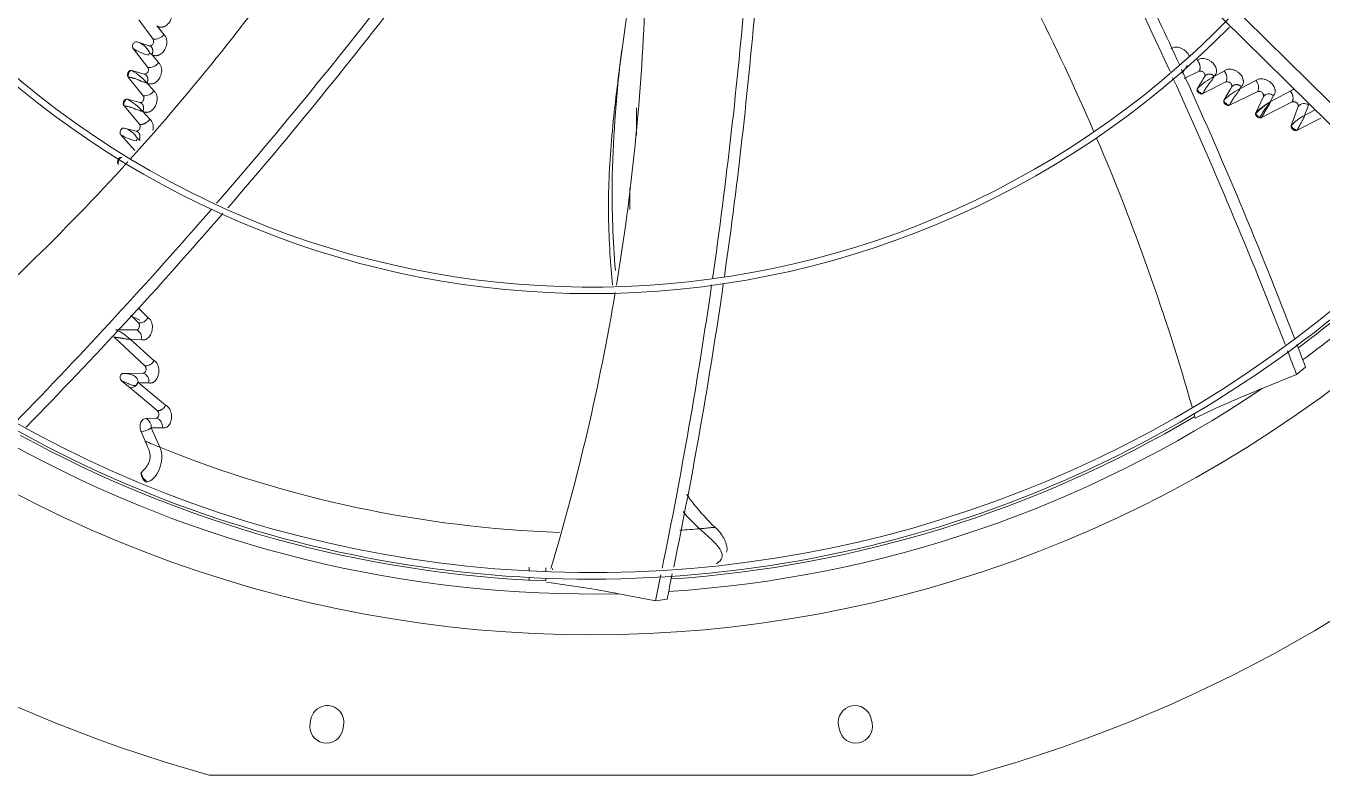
# Model space of a CAD drawing. Header units: millimetres. Extents: x 113490 to 142599, y -20467 to 115.
# Drawn here: x 133460.5 to 133959.9, y -10820.5 to -10531.8 of the extents above; entities that cross this region are included whole.
import ezdxf

# ---------------------------------------------------------------- set-up
doc = ezdxf.new("R2010")
doc.units = ezdxf.units.MM
doc.layers.add('DV3_0', color=7, linetype='Continuous')

msp = doc.modelspace()

# ---------------------------------------------------------------- linework, layer by layer
at = {"layer": 'DV3_0', "color": 7, "linetype": 'Continuous', "lineweight": 15}
for p, q in [((134005.33, -10603.11), (133696.04, -10298.11)), ((133692.48, -10303.03), (134001.15, -10607.41)), ((133509.43, -10537), (133503.95, -10529.5)), ((133513.61, -10535.15), (133511.03, -10531.92)), ((133503.27, -10537.99), (133507.98, -10539.5)), ((133507.43, -10547.86), (133501.79, -10540.5)), ((133507.8, -10542.89), (133507.7, -10543.06)), ((133507.95, -10542.63), (133507.8, -10542.89)), ((133507.89, -10541.83), (133508.12, -10542.27)), ((133508.12, -10542.27), (133507.95, -10542.63)), ((133508.12, -10542.27), (133508.93, -10542.82)), ((133511.56, -10545.97), (133508.93, -10542.82)), ((133508.93, -10542.82), (133508.98, -10542.84)), ((133505.68, -10558.78), (133499.9, -10551.54)), ((133501.31, -10549), (133506.04, -10550.4)), ((133509.75, -10556.86), (133507.06, -10553.76)), ((133507.06, -10553.76), (133507.11, -10553.77)), ((133912.55, -10549.32), (133906.83, -10552.06)), ((133922.89, -10553.44), (133914.03, -10557.89)), ((133922.19, -10549.23), (133918.24, -10551.34)), ((133918.24, -10551.34), (133918.37, -10551.14)), ((133934.44, -10552.91), (133928.21, -10556.07)), ((133935.11, -10557.16), (133924.3, -10562.34)), ((133928.21, -10556.07), (133928.76, -10555.19)), ((133947.68, -10556.95), (133939.94, -10561.12)), ((133939.94, -10561.12), (133941.2, -10558.68)), ((133504.19, -10569.75), (133498.25, -10562.62)), ((133499.61, -10560.05), (133504.35, -10561.34)), ((133934.4, -10565.28), (133937.33, -10559.01)), ((133948.4, -10561.14), (133936.61, -10567.17)), ((133948.07, -10570.22), (133950.69, -10562.86)), ((133953.14, -10566.31), (133954.73, -10562.35)), ((133508.18, -10567.82), (133505.4, -10564.71)), ((133505.4, -10564.71), (133505.48, -10564.74)), ((133959.42, -10567.34), (133950.33, -10571.99)), ((133957.23, -10564.11), (133953.14, -10566.31)), ((133498.37, -10571.2), (133502.9, -10572.34)), ((133502.46, -10579.78), (133497.07, -10573.81)), ((133502.74, -10574.22), (133503.43, -10575.26)), ((133503.19, -10575.7), (133502.92, -10576.11)), ((133503.43, -10575.26), (133503.19, -10575.7)), ((133503.43, -10575.26), (133504.13, -10575.67)), ((133503.8, -10646.25), (133500.94, -10643.35)), ((133507.52, -10644.25), (133503.65, -10640.49)), ((133506.3, -10662.81), (133494.31, -10651.68)), ((133495.15, -10648.92), (133502.98, -10648.99)), ((133500.66, -10652.51), (133504.91, -10652.7)), ((133509.8, -10660.77), (133500.67, -10652.51)), ((133950.12, -10666.2), (133953.53, -10663.26)), ((133500.6, -10671.25), (133497.29, -10668.54)), ((133497.92, -10665.7), (133505.66, -10665.62)), ((133936.78, -10671.58), (133950.12, -10666.2)), ((133511.08, -10680.06), (133500.6, -10671.25)), ((133503.73, -10669.27), (133503.69, -10669.05)), ((133514.27, -10677.98), (133503.73, -10669.27)), ((133506.63, -10683.06), (133510.69, -10682.96)), ((133506.43, -10691.82), (133504.82, -10688.14)), ((133512, -10694.15), (133508.77, -10686.71)), ((133504.74, -10704.19), (133504.75, -10704.17)), ((133654.43, -10741.87), (133654.43, -10740.36)), ((133654.43, -10745.37), (133654.43, -10744.37)), ((133688.89, -10750.62), (133703.03, -10753.31)), ((133703.03, -10753.31), (133707.49, -10752.68)), ((133570.29, -10798.88), (133569.96, -10800.55)), ((133582.51, -10803.04), (133582.84, -10801.38)), ((133773.63, -10801.38), (133773.96, -10803.04)), ((133786.52, -10800.55), (133786.19, -10798.88)), ((133825.41, -10820.49), (133531.06, -10820.49))]:
    msp.add_line(p, q, dxfattribs=at)
at = {"layer": 'DV3_0', "color": 7, "linetype": 'Continuous', "lineweight": 20}
for p, q in [((133695.74, -10573.97), (133695.74, -10563.44)), ((133693.12, -10602.61), (133693.12, -10594.2)), ((133660.74, -10742.15), (133660.74, -10740.7)), ((133663.36, -10741.36), (133663.36, -10740.84)), ((133660.74, -10745.66), (133660.74, -10744.65))]:
    msp.add_line(p, q, dxfattribs=at)
at = {"layer": 'DV3_0', "color": 7, "linetype": 'Continuous', "lineweight": 15}
for centre, radius, start, end in [((133678.24, -10288.99), 551.5, 195.4775, 254.5225), ((133678.24, -10288.99), 551.5, 285.4775, 344.5225), ((132153.86, -11348.24), 1921.39, 24.56568, 27.16861), ((133071.06, -10918.01), 872.25, 23.32871, 30.53654), ((132231.13, -11313.07), 1840.9, 24.60001, 26.89057), ((132853.84, -9998), 872.24, 317.86602, 325.02361), ((132081.45, -9342.41), 1921.39, 319.10975, 322.45989), ((132145.55, -9398.09), 1840.9, 319.15831, 322.66086), ((131823.17, -10355.96), 1921.39, 351.8208, 355.20802), ((131907.2, -10368.15), 1840.9, 351.86875, 355.41631), ((132827.37, -10489.89), 872.25, 350.63739, 357.81353), ((133678.24, -10288.99), 343.5, 225.9212, 315.6512), ((133513.38, -10529.14), 3.64, 227.7428, 229.7409), ((133678.24, -10288.99), 346, 270, 315.3179), ((133501.15, -10545.26), 7.57, 26.9834, 73.7291), ((133509.81, -10532.2), 4.81, 265.5115, 322.2315), ((133678.24, -10288.99), 346, 226.461, 270), ((133510.7, -10528.02), 15.34, 234.4922, 258.7126), ((133507.95, -10540.24), 0.866, 16.0058, 57.6668), ((134214.82, -10605.52), 528.72, 172.9859, 178.2608), ((133507.77, -10543.15), 4.73, 265.8403, 323.2857), ((132231.13, -11313.07), 1840.9, 21.02717, 24.54064), ((133488.37, -10570.51), 25.09, 41.8667, 58.9698), ((133505.96, -10551.18), 0.921, 18.0658, 57.5274), ((132153.86, -11348.24), 1921.39, 21.16348, 24.49317), ((131025.59, -8794.68), 3381.22, 328.6085, 328.70007), ((133934.48, -10580.66), 33.52, 118.9878, 132.3769), ((133931.56, -10555.55), 3.91, 335.5813, 42.3867), ((133506.02, -10554.21), 4.58, 265.7991, 324.5702), ((130512.29, -8563.07), 3951.76, 329.64096, 329.72446), ((133941.89, -10581.79), 29.13, 118.0017, 132.6106), ((133939.42, -10560.68), 2.68, 48.4997, 141.4403), ((133486.61, -10582.13), 25.63, 42.8328, 59.5066), ((133504.23, -10562.15), 0.965, 19.7105, 57.2219), ((133955.02, -10585.75), 28.87, 121.4706, 135.595), ((133951.89, -10582.83), 24.77, 118.8187, 134.9058), ((133952.98, -10564.69), 2.93, 53.1363, 141.3148), ((133961.93, -10582.96), 18.83, 117.8465, 137.415), ((133496.03, -10579.26), 8.39, 36.859, 73.8365), ((133505.64, -10560.64), 15.71, 236.9569, 260.0262), ((133507.74, -10570.98), 5.92, 232.3975, 237.1972), ((133071.06, -10918.01), 872.25, 15.92715, 23.15375), ((132853.84, -9998), 872.24, 310.5122, 317.77416), ((134077.21, -10593.96), 390.91, 179.6523, 184.707), ((132081.45, -9342.41), 1921.39, 315.69478, 319.02272), ((133678.24, -10288.99), 453.5, 225.9915, 315.56), ((132145.55, -9398.09), 1840.9, 315.58647, 319.0689), ((133678.24, -10288.99), 456, 270, 315.5611), ((133678.24, -10288.99), 457, 306.6, 315.4466), ((133678.24, -10288.99), 456, 226.2335, 270), ((131823.17, -10355.96), 1921.39, 348.44556, 351.75301), ((131907.2, -10368.15), 1840.9, 348.33271, 351.78205), ((133678.24, -10288.99), 477.5, 226.9802, 313.0198), ((132827.37, -10489.89), 872.25, 343.27776, 350.45664), ((133684.66, -10272.41), 414.13, 243.8682, 244.1867), ((133504.16, -10642.46), 3.81, 264.7001, 331.9048), ((133487.22, -10667.13), 19.86, 47.4041, 66.4859), ((133501.97, -10651.87), 3.05, 344.1564, 70.634), ((132153.86, -11348.24), 1921.39, 20.79191, 21.08376), ((132231.13, -11313.07), 1840.9, 20.67002, 20.95746), ((133506.59, -10659.27), 3.55, 265.4096, 335.1519), ((133504.62, -10668.65), 3.21, 347.6517, 71.1439), ((133500.77, -10668.05), 3.2, 266.8406, 337.4758), ((133502.28, -10668.51), 1.92, 273.3073, 284.0677), ((133500.31, -10667.63), 3.66, 311.5503, 337.1639), ((133500.83, -10669.23), 2.86, 3.4886, 9.9712), ((133508.17, -10509.93), 159.41, 268.4037, 269.8503), ((134087.95, -11049.93), 407.44, 111.7801, 115.7369), ((133504.91, -10686.52), 3.86, 357.1818, 63.5888), ((133509.62, -10686.21), 3.43, 352.2982, 71.7881), ((133678.24, -10288.99), 457, 273.8842, 300.6079), ((133071.06, -10918.01), 872.25, 15.63642, 15.76533), ((133504.56, -10681.25), 6.9, 272.155, 307.597), ((133504.48, -10681.02), 7.13, 272.7525, 306.9995), ((133509.04, -10514.05), 172.67, 269.9107, 271.3205), ((133678.24, -10288.99), 457, 241.2404, 267.8054), ((133652.86, -10349.07), 372.72, 246.8673, 247.7953), ((133785.99, -10662.14), 86.91, 215.3254, 227.5701), ((133766.72, -10675.22), 68.66, 227.1697, 227.3633), ((133725.19, -10735.54), 3.66, 293.0102, 343.8905), ((133726.57, -10737.9), 1.01, 272.8523, 351.7231), ((131823.17, -10355.96), 1921.39, 348.06491, 348.36936), ((131907.2, -10368.15), 1840.9, 347.94302, 348.25074), ((133726.71, -10739.12), 0.228, 113.42, 121.4287), ((133611.52, -11150.64), 407.44, 79.0531, 83.0099), ((133576.57, -10800.13), 6.4, 348.75, 168.75), ((133779.91, -10800.13), 6.4, 11.25, 191.25), ((133576.24, -10801.79), 6.4, 168.75, 348.75), ((133780.24, -10801.79), 6.4, 191.25, 11.25)]:
    msp.add_arc(centre, radius, start, end, dxfattribs=at)
at = {"layer": 'DV3_0', "color": 7, "linetype": 'Continuous', "lineweight": 20}
for centre, radius, start, end in [((133934.86, -10565.43), 0.488, 162.8059, 194.1766), ((133936.81, -10564.59), 2.6, 201.5728, 250.1568), ((133936.51, -10565.83), 1.34, 244.2828, 274.1581), ((134006.44, -10596.05), 320.16, 178.8238, 179.2018), ((133678.24, -10288.99), 461.75, 306.4295, 315.4011), ((133678.24, -10288.99), 461.75, 273.7025, 304.0494), ((133678.24, -10288.99), 461.75, 240.9755, 271.3224), ((133681.53, -10276.24), 450.99, 247.92, 268.0313), ((133681.53, -10276.24), 450.99, 273.9356, 274.8998)]:
    msp.add_arc(centre, radius, start, end, dxfattribs=at)
at = {"layer": 'DV3_0', "color": 7, "linetype": 'Continuous', "lineweight": 15}
for points, knots in [([(133692.49, -10523.71), (133692.15, -10526.27), (133691.81, -10528.81), (133690.12, -10541.36), (133688.74, -10551.3), (133686.46, -10571.05), (133685.54, -10580.86), (133684.77, -10600.33), (133684.94, -10609.98), (133685.77, -10623.63), (133686.08, -10627.66), (133686.46, -10631.69)], [0.0934532, 0.0934532, 0.0934532, 0.0934532, 0.125, 0.125, 0.25, 0.25, 0.375, 0.375, 0.5, 0.5, 0.5526716, 0.5526716, 0.5526716, 0.5526716]), ([(133511.03, -10531.92), (133511.18, -10532.01), (133511.48, -10532.18), (133511.96, -10532.31), (133512.4, -10532.36), (133512.8, -10532.34), (133513.16, -10532.28), (133513.47, -10532.19), (133514.19, -10531.92), (133515.24, -10531.17), (133516.16, -10529.8), (133516.65, -10528.47), (133516.82, -10527.26), (133516.72, -10526.09), (133516.35, -10525.03), (133515.9, -10524.53), (133515.67, -10524.27)], [0, 0, 0, 0, 0.048712, 0.093297, 0.133867, 0.170457, 0.203036, 0.231538, 0.255882, 0.403164, 0.540731, 0.633138, 0.726086, 0.818306, 0.909472, 1, 1, 1, 1]), ([(133501.79, -10540.5), (133501.73, -10540.4), (133501.6, -10540.2), (133501.52, -10539.81), (133501.53, -10539.36), (133501.68, -10538.86), (133501.99, -10538.4), (133502.4, -10538.07), (133502.78, -10537.95), (133503.07, -10537.94), (133503.2, -10537.98), (133503.27, -10537.99)], [0, 0, 0, 0, 0.103624, 0.201896, 0.31398, 0.451787, 0.59527, 0.73673, 0.874824, 0.938298, 1, 1, 1, 1]), ([(133507.98, -10539.5), (133508.04, -10539.52), (133508.17, -10539.55), (133508.44, -10539.54), (133508.8, -10539.41), (133509.19, -10539.09), (133509.49, -10538.63), (133509.65, -10538.12), (133509.67, -10537.66), (133509.61, -10537.34), (133509.52, -10537.13), (133509.46, -10537.04), (133509.43, -10537)], [0, 0, 0, 0, 0.062127, 0.125087, 0.257837, 0.399205, 0.545067, 0.685923, 0.803386, 0.90406, 0.952122, 1, 1, 1, 1]), ([(133508.98, -10542.84), (133509.14, -10542.93), (133509.45, -10543.11), (133509.93, -10543.26), (133510.37, -10543.31), (133510.77, -10543.3), (133511.13, -10543.24), (133511.43, -10543.16), (133512.14, -10542.9), (133513.19, -10542.16), (133514.12, -10540.77), (133514.61, -10539.43), (133514.79, -10538.2), (133514.69, -10537.01), (133514.32, -10535.92), (133513.85, -10535.4), (133513.61, -10535.15)], [0, 0, 0, 0, 0.049725, 0.09487, 0.135552, 0.171819, 0.203628, 0.230893, 0.253518, 0.400765, 0.538713, 0.630437, 0.723371, 0.816167, 0.908233, 1, 1, 1, 1]), ([(133508.98, -10542.84), (133509, -10542.79), (133509.05, -10542.71), (133509.11, -10542.57), (133509.16, -10542.44), (133509.21, -10542.3), (133509.25, -10542.17), (133509.28, -10542.03), (133509.31, -10541.89), (133509.33, -10541.76), (133509.34, -10541.62), (133509.34, -10541.48), (133509.34, -10541.35), (133509.33, -10541.22), (133509.31, -10541.09), (133509.29, -10540.96), (133509.26, -10540.84), (133509.23, -10540.72), (133509.18, -10540.6), (133509.13, -10540.49), (133509.08, -10540.38), (133509.01, -10540.28), (133508.95, -10540.18), (133508.87, -10540.08), (133508.79, -10539.99), (133508.71, -10539.91), (133508.62, -10539.83), (133508.52, -10539.76), (133508.42, -10539.7), (133508.32, -10539.64), (133508.21, -10539.58), (133508.1, -10539.54), (133508.02, -10539.51), (133507.98, -10539.5)], [0, 0, 0, 0, 0.030662, 0.061288, 0.091921, 0.122598, 0.15335, 0.184199, 0.215166, 0.246262, 0.2775, 0.308884, 0.340421, 0.372114, 0.403966, 0.435979, 0.468156, 0.500504, 0.533023, 0.565711, 0.598557, 0.631551, 0.664678, 0.697923, 0.73127, 0.764701, 0.7982, 0.831754, 0.865349, 0.898975, 0.932627, 0.966301, 1, 1, 1, 1]), ([(133908.77, -10543.55), (133908.65, -10543.24), (133908.22, -10542.4), (133907.27, -10541.39), (133906.07, -10540.6), (133904.95, -10540.15), (133903.76, -10539.97), (133902.6, -10540.09), (133901.99, -10540.47), (133901.68, -10540.66)], [0.3184367, 0.3184367, 0.3184367, 0.3184367, 0.3985096, 0.5413232, 0.628849, 0.7196251, 0.8121213, 0.9052908, 1, 1, 1, 1]), ([(133506.04, -10550.4), (133506.1, -10550.41), (133506.23, -10550.44), (133506.5, -10550.42), (133506.85, -10550.29), (133507.23, -10549.96), (133507.52, -10549.49), (133507.67, -10548.98), (133507.68, -10548.52), (133507.61, -10548.21), (133507.52, -10548), (133507.46, -10547.91), (133507.43, -10547.86)], [0, 0, 0, 0, 0.061858, 0.124527, 0.256747, 0.397935, 0.544068, 0.685407, 0.802956, 0.903358, 0.951888, 1, 1, 1, 1]), ([(133507.11, -10553.77), (133507.26, -10553.86), (133507.56, -10554.03), (133508.03, -10554.17), (133508.47, -10554.22), (133508.87, -10554.21), (133509.23, -10554.14), (133509.54, -10554.05), (133510.26, -10553.77), (133511.3, -10553), (133512.2, -10551.59), (133512.66, -10550.23), (133512.82, -10549.01), (133512.7, -10547.82), (133512.29, -10546.73), (133511.81, -10546.23), (133511.56, -10545.97)], [0, 0, 0, 0, 0.047949, 0.091845, 0.131809, 0.167905, 0.2001, 0.228322, 0.252481, 0.399943, 0.539027, 0.629782, 0.722249, 0.81505, 0.907464, 1, 1, 1, 1]), ([(133907.99, -10547.04), (133907.97, -10547.09), (133907.93, -10547.19), (133907.86, -10547.35), (133907.78, -10547.5), (133907.69, -10547.66), (133907.53, -10547.92), (133907.25, -10548.31), (133906.84, -10548.83), (133906.43, -10549.33), (133906.1, -10549.72), (133905.93, -10549.93), (133905.88, -10550)], [0.0000242, 0.0000242, 0.0000242, 0.0000242, 0.0223392, 0.0454389, 0.0693317, 0.0940459, 0.1196058, 0.1909934, 0.2852171, 0.3759865, 0.4428982, 0.4761984, 0.4761984, 0.4761984, 0.4761984]), ([(133918.37, -10551.14), (133918.49, -10551.02), (133918.72, -10550.8), (133918.97, -10550.4), (133919.13, -10550), (133919.22, -10549.62), (133919.25, -10549.25), (133919.24, -10548.92), (133919.14, -10548.14), (133918.62, -10546.9), (133917.44, -10545.68), (133916.23, -10544.92), (133915.11, -10544.49), (133913.93, -10544.33), (133912.77, -10544.47), (133912.17, -10544.86), (133911.87, -10545.06)], [0, 0, 0, 0, 0.045484, 0.087511, 0.126239, 0.161752, 0.193995, 0.22288, 0.248302, 0.398303, 0.542361, 0.628866, 0.719082, 0.81149, 0.90479, 1, 1, 1, 1]), ([(133911.87, -10545.06), (133911.91, -10545.11), (133911.98, -10545.19), (133912.08, -10545.33), (133912.16, -10545.46), (133912.25, -10545.59), (133912.32, -10545.71), (133912.38, -10545.83), (133912.44, -10545.95), (133912.5, -10546.06), (133912.55, -10546.17), (133912.59, -10546.27), (133912.62, -10546.36), (133912.66, -10546.45), (133912.69, -10546.54), (133912.71, -10546.61), (133912.73, -10546.68), (133912.75, -10546.75), (133912.76, -10546.81), (133912.78, -10546.86), (133912.79, -10546.9), (133912.8, -10546.94), (133912.8, -10546.97), (133912.81, -10546.99), (133912.84, -10547.15), (133912.89, -10547.44), (133912.92, -10547.84), (133912.9, -10548.2), (133912.85, -10548.53), (133912.77, -10548.83), (133912.67, -10549.09), (133912.59, -10549.24), (133912.55, -10549.32)], [0, 0, 0, 0, 0.034344, 0.067168, 0.098516, 0.128424, 0.156915, 0.184012, 0.209726, 0.234069, 0.257047, 0.278666, 0.298927, 0.317831, 0.335378, 0.351567, 0.366395, 0.37986, 0.391959, 0.402687, 0.412043, 0.420021, 0.42662, 0.431837, 0.435668, 0.528079, 0.616208, 0.700323, 0.780585, 0.857152, 0.930213, 1, 1, 1, 1]), ([(133928.76, -10555.19), (133928.88, -10555.07), (133929.11, -10554.84), (133929.36, -10554.44), (133929.51, -10554.04), (133929.59, -10553.66), (133929.62, -10553.3), (133929.6, -10552.97), (133929.49, -10552.19), (133928.94, -10550.95), (133927.73, -10549.76), (133926.52, -10549.02), (133925.41, -10548.61), (133924.23, -10548.46), (133923.07, -10548.62), (133922.49, -10549.03), (133922.19, -10549.23)], [0, 0, 0, 0, 0.045632, 0.087718, 0.126426, 0.161832, 0.193872, 0.222444, 0.247427, 0.398097, 0.543438, 0.628642, 0.718208, 0.8105, 0.904084, 1, 1, 1, 1]), ([(133499.9, -10551.54), (133499.88, -10551.52), (133499.84, -10551.48), (133499.8, -10551.4), (133499.76, -10551.33), (133499.71, -10551.22), (133499.66, -10551.08), (133499.62, -10550.89), (133499.6, -10550.68), (133499.62, -10550.35), (133499.72, -10550.01), (133499.89, -10549.69), (133500.05, -10549.46), (133500.24, -10549.27), (133500.45, -10549.12), (133500.67, -10549.02), (133500.87, -10548.97), (133501.04, -10548.96), (133501.18, -10548.97), (133501.27, -10548.99), (133501.31, -10549)], [0, 0, 0, 0, 0.023997, 0.048085, 0.072391, 0.09704, 0.146565, 0.196478, 0.252296, 0.308899, 0.447394, 0.518709, 0.590696, 0.663416, 0.735191, 0.803703, 0.87187, 0.915381, 0.957876, 1, 1, 1, 1]), ([(133499.9, -10551.54), (133499.82, -10551.36), (133499.8, -10551.08), (133499.88, -10550.48), (133499.99, -10550.14), (133500.29, -10549.56), (133500.49, -10549.31), (133500.91, -10549), (133501.13, -10548.95), (133501.31, -10549)], [0, 0, 0, 0, 0.25, 0.25, 0.5, 0.5, 0.75, 0.75, 1, 1, 1, 1]), ([(133507.06, -10553.76), (133507.01, -10553.75), (133506.91, -10553.74), (133506.75, -10553.72), (133506.58, -10553.69), (133506.41, -10553.65), (133506.13, -10553.58), (133505.7, -10553.43), (133505.11, -10553.2), (133504.53, -10552.95), (133504.06, -10552.75), (133503.61, -10552.56), (133503.12, -10552.37), (133502.62, -10552.18), (133502.21, -10552.05), (133501.87, -10551.95), (133501.55, -10551.87), (133501.23, -10551.8), (133500.93, -10551.74), (133500.65, -10551.68), (133500.38, -10551.63), (133500.12, -10551.59), (133499.97, -10551.56), (133499.9, -10551.54)], [0, 0, 0, 0, 0.022349, 0.045451, 0.069335, 0.09403, 0.119558, 0.190912, 0.284349, 0.376471, 0.44345, 0.485057, 0.569523, 0.642907, 0.687857, 0.73071, 0.77175, 0.811297, 0.849706, 0.887364, 0.924682, 0.962083, 1, 1, 1, 1]), ([(133507.11, -10553.77), (133507.13, -10553.73), (133507.17, -10553.64), (133507.23, -10553.51), (133507.28, -10553.37), (133507.33, -10553.23), (133507.36, -10553.09), (133507.39, -10552.95), (133507.42, -10552.82), (133507.43, -10552.68), (133507.44, -10552.54), (133507.45, -10552.4), (133507.44, -10552.27), (133507.43, -10552.14), (133507.41, -10552.01), (133507.39, -10551.88), (133507.35, -10551.75), (133507.31, -10551.63), (133507.27, -10551.51), (133507.22, -10551.4), (133507.16, -10551.29), (133507.09, -10551.19), (133507.02, -10551.08), (133506.95, -10550.99), (133506.87, -10550.9), (133506.78, -10550.81), (133506.69, -10550.74), (133506.59, -10550.66), (133506.49, -10550.6), (133506.38, -10550.54), (133506.27, -10550.48), (133506.16, -10550.44), (133506.08, -10550.41), (133506.04, -10550.4)], [0, 0, 0, 0, 0.030541, 0.061049, 0.09157, 0.12214, 0.152791, 0.183548, 0.214428, 0.245447, 0.276615, 0.307941, 0.339429, 0.371083, 0.402906, 0.434903, 0.467075, 0.499427, 0.531962, 0.564675, 0.597556, 0.630594, 0.663775, 0.697081, 0.730497, 0.764005, 0.797589, 0.831233, 0.864925, 0.898652, 0.932409, 0.966192, 1, 1, 1, 1]), ([(133914.7, -10551.28), (133914.73, -10551.22), (133914.79, -10551.11), (133914.84, -10550.84), (133914.8, -10550.46), (133914.56, -10550), (133914.17, -10549.6), (133913.7, -10549.33), (133913.25, -10549.21), (133912.92, -10549.21), (133912.7, -10549.26), (133912.6, -10549.3), (133912.55, -10549.32)], [0, 0, 0, 0, 0.060979, 0.122856, 0.254546, 0.396945, 0.545585, 0.68882, 0.805931, 0.904784, 0.952657, 1, 1, 1, 1]), ([(133918.24, -10551.34), (133918.22, -10551.39), (133918.18, -10551.49), (133918.12, -10551.64), (133918.04, -10551.79), (133917.96, -10551.95), (133917.8, -10552.21), (133917.54, -10552.6), (133917.15, -10553.12), (133916.74, -10553.62), (133916.42, -10554.03), (133916.1, -10554.43), (133915.78, -10554.86), (133915.47, -10555.31), (133915.23, -10555.69), (133915.04, -10556), (133914.87, -10556.3), (133914.71, -10556.6), (133914.56, -10556.89), (133914.42, -10557.17), (133914.29, -10557.43), (133914.16, -10557.68), (133914.07, -10557.82), (133914.03, -10557.89)], [0, 0, 0, 0, 0.022116, 0.044979, 0.068622, 0.093072, 0.118353, 0.189051, 0.281999, 0.373022, 0.439614, 0.481491, 0.564848, 0.63761, 0.682237, 0.724973, 0.76612, 0.806014, 0.845018, 0.883516, 0.921909, 0.9606, 1, 1, 1, 1]), ([(133918.37, -10551.14), (133918.33, -10551.11), (133918.26, -10551.04), (133918.14, -10550.95), (133918.02, -10550.87), (133917.9, -10550.79), (133917.78, -10550.71), (133917.65, -10550.65), (133917.52, -10550.59), (133917.39, -10550.54), (133917.26, -10550.49), (133917.12, -10550.46), (133916.99, -10550.43), (133916.85, -10550.4), (133916.72, -10550.39), (133916.59, -10550.38), (133916.45, -10550.38), (133916.32, -10550.38), (133916.19, -10550.4), (133916.07, -10550.42), (133915.94, -10550.44), (133915.82, -10550.48), (133915.7, -10550.52), (133915.58, -10550.57), (133915.46, -10550.62), (133915.35, -10550.68), (133915.25, -10550.75), (133915.14, -10550.82), (133915.05, -10550.9), (133914.95, -10550.99), (133914.86, -10551.08), (133914.78, -10551.18), (133914.73, -10551.25), (133914.7, -10551.28)], [0, 0, 0, 0, 0.030291, 0.06056, 0.090853, 0.121211, 0.151668, 0.182249, 0.212976, 0.243865, 0.274927, 0.306171, 0.337603, 0.369226, 0.401044, 0.43306, 0.465274, 0.49769, 0.530307, 0.563117, 0.596108, 0.629266, 0.662573, 0.696012, 0.729564, 0.76321, 0.796931, 0.830709, 0.864529, 0.898377, 0.932243, 0.966118, 1, 1, 1, 1]), ([(133922.19, -10549.23), (133922.23, -10549.28), (133922.3, -10549.36), (133922.4, -10549.5), (133922.49, -10549.63), (133922.57, -10549.76), (133922.65, -10549.88), (133922.72, -10550), (133922.78, -10550.12), (133922.83, -10550.23), (133922.88, -10550.34), (133922.92, -10550.44), (133922.96, -10550.53), (133922.99, -10550.62), (133923.02, -10550.7), (133923.04, -10550.77), (133923.06, -10550.84), (133923.08, -10550.9), (133923.1, -10550.95), (133923.11, -10551), (133923.12, -10551.04), (133923.13, -10551.08), (133923.13, -10551.1), (133923.17, -10551.27), (133923.22, -10551.56), (133923.25, -10551.96), (133923.24, -10552.32), (133923.19, -10552.66), (133923.11, -10552.95), (133923.01, -10553.21), (133922.93, -10553.37), (133922.89, -10553.44)], [0, 0, 0, 0, 0.034913, 0.068221, 0.099975, 0.130214, 0.158967, 0.186255, 0.212093, 0.236491, 0.259457, 0.280995, 0.301106, 0.31979, 0.337046, 0.352872, 0.367264, 0.38022, 0.391735, 0.401805, 0.410427, 0.417596, 0.42331, 0.427565, 0.521414, 0.610902, 0.696294, 0.777739, 0.855376, 0.929387, 1, 1, 1, 1]), ([(133925.07, -10555.38), (133925.1, -10555.32), (133925.16, -10555.21), (133925.2, -10554.93), (133925.15, -10554.55), (133924.91, -10554.09), (133924.5, -10553.7), (133924.03, -10553.44), (133923.58, -10553.33), (133923.26, -10553.33), (133923.04, -10553.38), (133922.94, -10553.42), (133922.89, -10553.44)], [0, 0, 0, 0, 0.060903, 0.122655, 0.25432, 0.397066, 0.546321, 0.689979, 0.806929, 0.905328, 0.952911, 1, 1, 1, 1]), ([(133941.2, -10558.68), (133941.3, -10558.56), (133941.49, -10558.33), (133941.69, -10557.94), (133941.81, -10557.56), (133941.87, -10557.18), (133941.88, -10556.82), (133941.84, -10556.48), (133941.69, -10555.71), (133941.08, -10554.51), (133939.86, -10553.38), (133938.66, -10552.69), (133937.57, -10552.31), (133936.43, -10552.18), (133935.31, -10552.34), (133934.73, -10552.72), (133934.44, -10552.91)], [0, 0, 0, 0, 0.042988, 0.083321, 0.121126, 0.156486, 0.189349, 0.219635, 0.247246, 0.398049, 0.54578, 0.630422, 0.719507, 0.811377, 0.904576, 1, 1, 1, 1]), ([(133504.35, -10561.34), (133504.41, -10561.35), (133504.54, -10561.38), (133504.81, -10561.36), (133505.15, -10561.22), (133505.53, -10560.87), (133505.81, -10560.4), (133505.95, -10559.89), (133505.95, -10559.43), (133505.87, -10559.12), (133505.77, -10558.91), (133505.71, -10558.82), (133505.68, -10558.78)], [0, 0, 0, 0, 0.061627, 0.124066, 0.255996, 0.397291, 0.543969, 0.685918, 0.803556, 0.903737, 0.952044, 1, 1, 1, 1]), ([(133505.48, -10564.74), (133505.63, -10564.82), (133505.92, -10564.98), (133506.38, -10565.11), (133506.81, -10565.16), (133507.21, -10565.14), (133507.57, -10565.07), (133507.89, -10564.98), (133508.61, -10564.68), (133509.64, -10563.88), (133510.51, -10562.45), (133510.94, -10561.09), (133511.07, -10559.87), (133510.93, -10558.69), (133510.51, -10557.61), (133510, -10557.11), (133509.75, -10556.86)], [0, 0, 0, 0, 0.046642, 0.089607, 0.12902, 0.164956, 0.19739, 0.226259, 0.251477, 0.399281, 0.53953, 0.629234, 0.721185, 0.813961, 0.906708, 1, 1, 1, 1]), ([(133914.03, -10557.89), (133914, -10557.91), (133913.96, -10557.93), (133913.88, -10557.96), (133913.79, -10557.98), (133913.68, -10558.01), (133913.53, -10558.03), (133913.34, -10558.02), (133913.14, -10557.99), (133912.82, -10557.9), (133912.5, -10557.72), (133912.22, -10557.47), (133912.04, -10557.25), (133911.89, -10557.02), (133911.8, -10556.77), (133911.75, -10556.53), (133911.75, -10556.32), (133911.78, -10556.15), (133911.82, -10556.02), (133911.87, -10555.94), (133911.89, -10555.9)], [0, 0, 0, 0, 0.023685, 0.047466, 0.071475, 0.09584, 0.144223, 0.193094, 0.248324, 0.304393, 0.444759, 0.517414, 0.59071, 0.664382, 0.736891, 0.805398, 0.873372, 0.916416, 0.958401, 1, 1, 1, 1]), ([(133914.03, -10557.89), (133913.85, -10557.93), (133913.6, -10557.88), (133913.04, -10557.64), (133912.74, -10557.45), (133912.24, -10557), (133912.04, -10556.74), (133911.82, -10556.26), (133911.8, -10556.05), (133911.89, -10555.9)], [0, 0, 0, 0, 0.25, 0.25, 0.5, 0.5, 0.75, 0.75, 1, 1, 1, 1]), ([(133928.21, -10556.07), (133928.19, -10556.11), (133928.16, -10556.21), (133928.1, -10556.35), (133928.04, -10556.5), (133927.96, -10556.65), (133927.83, -10556.9), (133927.59, -10557.27), (133927.24, -10557.76), (133926.87, -10558.25), (133926.57, -10558.63), (133926.29, -10559.01), (133925.99, -10559.42), (133925.69, -10559.85), (133925.46, -10560.22), (133925.28, -10560.52), (133925.12, -10560.81), (133924.96, -10561.1), (133924.82, -10561.37), (133924.68, -10561.64), (133924.55, -10561.89), (133924.42, -10562.13), (133924.34, -10562.27), (133924.3, -10562.34)], [0, 0, 0, 0, 0.021768, 0.044278, 0.067562, 0.091644, 0.116549, 0.185919, 0.276389, 0.3673, 0.432608, 0.471944, 0.555436, 0.628427, 0.674056, 0.717868, 0.760141, 0.801183, 0.841323, 0.88091, 0.920305, 0.959878, 1, 1, 1, 1]), ([(133928.76, -10555.19), (133928.73, -10555.16), (133928.65, -10555.1), (133928.54, -10555.01), (133928.42, -10554.92), (133928.29, -10554.84), (133928.17, -10554.77), (133928.04, -10554.71), (133927.91, -10554.65), (133927.78, -10554.6), (133927.64, -10554.56), (133927.51, -10554.52), (133927.38, -10554.5), (133927.24, -10554.47), (133927.11, -10554.46), (133926.97, -10554.45), (133926.84, -10554.45), (133926.71, -10554.46), (133926.58, -10554.47), (133926.45, -10554.5), (133926.32, -10554.53), (133926.2, -10554.56), (133926.08, -10554.6), (133925.96, -10554.65), (133925.84, -10554.71), (133925.73, -10554.77), (133925.62, -10554.84), (133925.52, -10554.92), (133925.42, -10555), (133925.32, -10555.08), (133925.23, -10555.18), (133925.15, -10555.27), (133925.1, -10555.34), (133925.07, -10555.38)], [0, 0, 0, 0, 0.030121, 0.060224, 0.090357, 0.120564, 0.150876, 0.181322, 0.211924, 0.242699, 0.273659, 0.304813, 0.336169, 0.367731, 0.399502, 0.431485, 0.463683, 0.496098, 0.528729, 0.561568, 0.594602, 0.627818, 0.661197, 0.694722, 0.728373, 0.76213, 0.795975, 0.829888, 0.863855, 0.897859, 0.93189, 0.965938, 1, 1, 1, 1]), ([(133937.33, -10559.01), (133937.34, -10558.98), (133937.36, -10558.93), (133937.39, -10558.84), (133937.4, -10558.74), (133937.41, -10558.61), (133937.39, -10558.43), (133937.33, -10558.21), (133937.22, -10557.99), (133937.02, -10557.7), (133936.68, -10557.39), (133936.22, -10557.15), (133935.84, -10557.06), (133935.58, -10557.05), (133935.41, -10557.07), (133935.25, -10557.1), (133935.16, -10557.14), (133935.11, -10557.16)], [0, 0, 0, 0, 0.030358, 0.060715, 0.091326, 0.122441, 0.187897, 0.254659, 0.325793, 0.39806, 0.547495, 0.691544, 0.808778, 0.858283, 0.907076, 0.953825, 1, 1, 1, 1]), ([(133949.29, -10556.24), (133949.03, -10556.27), (133948.43, -10556.41), (133947.96, -10556.75), (133947.68, -10556.95)], [0.8396517, 0.8396517, 0.8396517, 0.8396517, 0.9042984, 1, 1, 1, 1]), ([(133947.68, -10556.95), (133947.71, -10556.99), (133947.78, -10557.06), (133947.88, -10557.19), (133947.97, -10557.31), (133948.05, -10557.42), (133948.12, -10557.54), (133948.19, -10557.66), (133948.25, -10557.77), (133948.31, -10557.87), (133948.36, -10557.98), (133948.4, -10558.08), (133948.44, -10558.17), (133948.48, -10558.26), (133948.51, -10558.35), (133948.54, -10558.43), (133948.56, -10558.5), (133948.58, -10558.57), (133948.6, -10558.64), (133948.62, -10558.69), (133948.63, -10558.75), (133948.64, -10558.8), (133948.65, -10558.84), (133948.7, -10559.03), (133948.75, -10559.36), (133948.76, -10559.8), (133948.72, -10560.2), (133948.64, -10560.55), (133948.54, -10560.87), (133948.44, -10561.05), (133948.4, -10561.14)], [0, 0, 0, 0, 0.032368, 0.063415, 0.093194, 0.121749, 0.149112, 0.175307, 0.20035, 0.224254, 0.247026, 0.268671, 0.289192, 0.308588, 0.326858, 0.344, 0.360011, 0.374887, 0.388623, 0.401214, 0.412658, 0.422947, 0.43208, 0.44005, 0.545293, 0.645478, 0.740868, 0.831603, 0.917878, 1, 1, 1, 1]), ([(133498.25, -10562.62), (133498.23, -10562.6), (133498.2, -10562.55), (133498.15, -10562.48), (133498.11, -10562.41), (133498.06, -10562.3), (133498, -10562.16), (133497.96, -10561.97), (133497.94, -10561.77), (133497.95, -10561.44), (133498.04, -10561.1), (133498.2, -10560.77), (133498.36, -10560.54), (133498.55, -10560.35), (133498.76, -10560.19), (133498.97, -10560.08), (133499.17, -10560.03), (133499.34, -10560.01), (133499.48, -10560.02), (133499.57, -10560.04), (133499.61, -10560.05)], [0, 0, 0, 0, 0.023889, 0.047877, 0.07209, 0.09665, 0.14604, 0.195842, 0.251676, 0.3083, 0.447362, 0.518962, 0.591199, 0.664024, 0.735849, 0.804261, 0.872291, 0.915659, 0.958013, 1, 1, 1, 1]), ([(133498.25, -10562.62), (133498.17, -10562.44), (133498.15, -10562.17), (133498.22, -10561.56), (133498.32, -10561.23), (133498.62, -10560.64), (133498.81, -10560.38), (133499.22, -10560.07), (133499.43, -10560), (133499.61, -10560.05)], [0, 0, 0, 0, 0.25, 0.25, 0.5, 0.5, 0.75, 0.75, 1, 1, 1, 1]), ([(133505.4, -10564.71), (133505.35, -10564.71), (133505.25, -10564.7), (133505.09, -10564.68), (133504.93, -10564.65), (133504.76, -10564.62), (133504.48, -10564.55), (133504.05, -10564.42), (133503.47, -10564.2), (133502.89, -10563.97), (133502.42, -10563.78), (133501.97, -10563.59), (133501.49, -10563.41), (133500.99, -10563.24), (133500.57, -10563.11), (133500.24, -10563.02), (133499.91, -10562.94), (133499.59, -10562.87), (133499.29, -10562.81), (133499.01, -10562.76), (133498.73, -10562.71), (133498.48, -10562.66), (133498.33, -10562.63), (133498.25, -10562.62)], [0, 0, 0, 0, 0.022138, 0.045009, 0.068643, 0.093067, 0.118304, 0.188943, 0.281085, 0.373632, 0.440308, 0.480842, 0.565479, 0.639048, 0.684263, 0.727434, 0.768841, 0.808803, 0.847669, 0.885817, 0.923645, 0.961567, 1, 1, 1, 1]), ([(133505.48, -10564.74), (133505.5, -10564.69), (133505.54, -10564.6), (133505.6, -10564.47), (133505.65, -10564.33), (133505.69, -10564.19), (133505.72, -10564.05), (133505.75, -10563.91), (133505.77, -10563.77), (133505.79, -10563.63), (133505.79, -10563.5), (133505.79, -10563.36), (133505.79, -10563.22), (133505.77, -10563.09), (133505.75, -10562.96), (133505.72, -10562.83), (133505.69, -10562.71), (133505.65, -10562.58), (133505.6, -10562.47), (133505.55, -10562.35), (133505.49, -10562.24), (133505.42, -10562.14), (133505.35, -10562.04), (133505.27, -10561.94), (133505.19, -10561.85), (133505.1, -10561.76), (133505, -10561.68), (133504.91, -10561.61), (133504.8, -10561.54), (133504.7, -10561.48), (133504.58, -10561.43), (133504.47, -10561.38), (133504.39, -10561.35), (133504.35, -10561.34)], [0, 0, 0, 0, 0.030435, 0.060841, 0.091264, 0.121741, 0.152303, 0.182977, 0.213782, 0.244732, 0.27584, 0.307114, 0.338559, 0.37018, 0.40198, 0.433962, 0.466131, 0.498489, 0.53104, 0.563776, 0.59669, 0.629768, 0.662996, 0.696357, 0.729835, 0.763411, 0.797068, 0.830791, 0.864566, 0.898381, 0.932227, 0.9661, 1, 1, 1, 1]), ([(133924.3, -10562.34), (133924.27, -10562.35), (133924.22, -10562.37), (133924.15, -10562.4), (133924.07, -10562.42), (133923.96, -10562.45), (133923.81, -10562.46), (133923.62, -10562.46), (133923.42, -10562.43), (133923.1, -10562.33), (133922.78, -10562.16), (133922.5, -10561.91), (133922.32, -10561.7), (133922.18, -10561.46), (133922.08, -10561.22), (133922.03, -10560.98), (133922.03, -10560.77), (133922.06, -10560.6), (133922.1, -10560.47), (133922.14, -10560.39), (133922.16, -10560.35)], [0, 0, 0, 0, 0.023103, 0.046302, 0.069715, 0.09346, 0.141592, 0.19023, 0.245942, 0.302454, 0.444237, 0.517183, 0.590708, 0.664499, 0.737116, 0.805641, 0.873604, 0.916607, 0.95852, 1, 1, 1, 1]), ([(133924.3, -10562.34), (133924.12, -10562.36), (133923.87, -10562.31), (133923.32, -10562.07), (133923.03, -10561.87), (133922.53, -10561.43), (133922.33, -10561.18), (133922.1, -10560.71), (133922.08, -10560.5), (133922.16, -10560.35)], [0, 0, 0, 0, 0.25, 0.25, 0.5, 0.5, 0.75, 0.75, 1, 1, 1, 1]), ([(133935.93, -10567.04), (133936, -10566.91), (133936.16, -10566.64), (133936.5, -10566.06), (133936.95, -10565.35), (133937.49, -10564.57), (133938.04, -10563.84), (133938.57, -10563.14), (133939.09, -10562.46), (133939.56, -10561.78), (133939.83, -10561.34), (133939.94, -10561.12)], [0, 0, 0, 0, 0.062498, 0.125001, 0.250008, 0.375015, 0.500021, 0.625028, 0.750035, 0.875041, 1, 1, 1, 1]), ([(133939.94, -10561.12), (133939.93, -10561.17), (133939.91, -10561.26), (133939.86, -10561.41), (133939.81, -10561.56), (133939.74, -10561.73), (133939.65, -10561.9), (133939.56, -10562.09), (133939.46, -10562.29), (133939.34, -10562.5), (133939.14, -10562.83), (133938.9, -10563.21), (133938.66, -10563.58), (133938.45, -10563.89), (133938.27, -10564.18), (133938.07, -10564.5), (133937.8, -10564.95), (133937.48, -10565.51), (133937.19, -10566.07), (133936.99, -10566.46), (133936.86, -10566.71), (133936.73, -10566.95), (133936.65, -10567.1), (133936.61, -10567.17)], [0, 0, 0, 0, 0.021725, 0.045279, 0.070709, 0.098055, 0.127351, 0.158627, 0.191912, 0.227228, 0.264599, 0.358633, 0.42228, 0.454975, 0.512767, 0.565816, 0.614185, 0.725877, 0.827463, 0.870174, 0.912916, 0.956066, 1, 1, 1, 1]), ([(133950.69, -10562.86), (133950.7, -10562.83), (133950.72, -10562.77), (133950.74, -10562.68), (133950.74, -10562.59), (133950.74, -10562.45), (133950.71, -10562.28), (133950.63, -10562.07), (133950.5, -10561.85), (133950.28, -10561.58), (133950, -10561.35), (133949.67, -10561.18), (133949.44, -10561.09), (133949.22, -10561.04), (133949, -10561.02), (133948.79, -10561.02), (133948.58, -10561.06), (133948.46, -10561.11), (133948.4, -10561.14)], [0, 0, 0, 0, 0.030546, 0.061121, 0.091979, 0.123365, 0.189489, 0.256975, 0.328949, 0.402078, 0.553216, 0.625751, 0.69763, 0.756021, 0.813551, 0.877124, 0.938633, 1, 1, 1, 1]), ([(133508.18, -10567.82), (133508.15, -10567.87), (133508.08, -10567.96), (133507.97, -10568.09), (133507.86, -10568.22), (133507.76, -10568.33), (133507.65, -10568.44), (133507.55, -10568.54), (133507.45, -10568.63), (133507.35, -10568.72), (133507.26, -10568.8), (133507.17, -10568.87), (133507.08, -10568.93), (133507, -10568.99), (133506.93, -10569.04), (133506.86, -10569.08), (133506.79, -10569.12), (133506.74, -10569.16), (133506.68, -10569.19), (133506.64, -10569.22), (133506.6, -10569.24), (133506.56, -10569.26), (133506.54, -10569.27), (133506.52, -10569.28), (133506.5, -10569.29), (133506.41, -10569.34), (133506.24, -10569.43), (133505.99, -10569.53), (133505.75, -10569.62), (133505.52, -10569.69), (133505.3, -10569.74), (133505.09, -10569.77), (133504.89, -10569.79), (133504.7, -10569.79), (133504.52, -10569.79), (133504.35, -10569.77), (133504.24, -10569.75), (133504.19, -10569.75)], [0, 0, 0, 0, 0.035262, 0.068967, 0.101155, 0.131854, 0.161087, 0.188869, 0.21521, 0.240119, 0.263599, 0.285654, 0.306284, 0.325489, 0.343267, 0.359617, 0.374536, 0.388021, 0.400067, 0.410673, 0.419833, 0.427546, 0.433807, 0.438615, 0.441967, 0.443862, 0.50247, 0.559291, 0.614408, 0.66788, 0.719754, 0.770071, 0.818875, 0.866215, 0.912143, 0.956718, 1, 1, 1, 1]), ([(133509.39, -10572.11), (133509.42, -10571.98), (133509.51, -10571.47), (133509.55, -10570.57), (133509.35, -10569.48), (133508.92, -10568.49), (133508.43, -10568.04), (133508.18, -10567.82)], [0.6022969, 0.6022969, 0.6022969, 0.6022969, 0.635456, 0.7251168, 0.8159648, 0.9074058, 1, 1, 1, 1]), ([(133936.61, -10567.17), (133936.58, -10567.18), (133936.54, -10567.2), (133936.46, -10567.23), (133936.38, -10567.26), (133936.27, -10567.28), (133936.13, -10567.3), (133935.95, -10567.31), (133935.75, -10567.28), (133935.44, -10567.21), (133935.12, -10567.05), (133934.83, -10566.82), (133934.64, -10566.62), (133934.49, -10566.39), (133934.38, -10566.15), (133934.31, -10565.91), (133934.3, -10565.71), (133934.31, -10565.54), (133934.34, -10565.41), (133934.38, -10565.32), (133934.4, -10565.28)], [0, 0, 0, 0, 0.023076, 0.046315, 0.069833, 0.093744, 0.141136, 0.189036, 0.244037, 0.299791, 0.441115, 0.514551, 0.588572, 0.66295, 0.736219, 0.805448, 0.874103, 0.916828, 0.958588, 1, 1, 1, 1]), ([(133953.14, -10566.31), (133953.14, -10566.33), (133953.13, -10566.37), (133953.12, -10566.44), (133953.1, -10566.53), (133953.06, -10566.67), (133953, -10566.87), (133952.91, -10567.11), (133952.74, -10567.5), (133952.47, -10568.03), (133952.14, -10568.64), (133951.76, -10569.3), (133951.37, -10570.01), (133951.03, -10570.67), (133950.82, -10571.09), (133950.69, -10571.34), (133950.57, -10571.57), (133950.45, -10571.79), (133950.37, -10571.92), (133950.33, -10571.99)], [0, 0, 0, 0, 0.008471, 0.020849, 0.037173, 0.057479, 0.094233, 0.135729, 0.182098, 0.301941, 0.417999, 0.498958, 0.649695, 0.779421, 0.824012, 0.868085, 0.91192, 0.955796, 1, 1, 1, 1]), ([(133497.07, -10573.81), (133497.05, -10573.78), (133497.01, -10573.74), (133496.95, -10573.66), (133496.91, -10573.58), (133496.85, -10573.47), (133496.8, -10573.34), (133496.74, -10573.08), (133496.73, -10572.78), (133496.78, -10572.46), (133496.86, -10572.19), (133496.98, -10571.93), (133497.14, -10571.71), (133497.32, -10571.51), (133497.52, -10571.35), (133497.74, -10571.24), (133497.93, -10571.19), (133498.1, -10571.17), (133498.24, -10571.17), (133498.32, -10571.19), (133498.37, -10571.2)], [0, 0, 0, 0, 0.028007, 0.055032, 0.081193, 0.106619, 0.153365, 0.20124, 0.314031, 0.380881, 0.453942, 0.525375, 0.597439, 0.669138, 0.739919, 0.808326, 0.876169, 0.918445, 0.959511, 1, 1, 1, 1]), ([(133502.9, -10572.34), (133502.97, -10572.35), (133503.09, -10572.37), (133503.36, -10572.34), (133503.71, -10572.19), (133504.08, -10571.84), (133504.35, -10571.37), (133504.47, -10570.85), (133504.47, -10570.39), (133504.38, -10570.08), (133504.28, -10569.87), (133504.22, -10569.79), (133504.19, -10569.75)], [0, 0, 0, 0, 0.061406, 0.123605, 0.255267, 0.396706, 0.543947, 0.686506, 0.804218, 0.904136, 0.952269, 1, 1, 1, 1]), ([(133504.13, -10575.67), (133504.15, -10575.62), (133504.18, -10575.53), (133504.23, -10575.4), (133504.28, -10575.27), (133504.31, -10575.13), (133504.34, -10574.99), (133504.36, -10574.86), (133504.38, -10574.72), (133504.39, -10574.58), (133504.39, -10574.45), (133504.38, -10574.31), (133504.37, -10574.18), (133504.35, -10574.05), (133504.33, -10573.92), (133504.3, -10573.8), (133504.26, -10573.67), (133504.22, -10573.56), (133504.17, -10573.44), (133504.11, -10573.33), (133504.05, -10573.22), (133503.98, -10573.12), (133503.91, -10573.02), (133503.83, -10572.93), (133503.74, -10572.84), (133503.65, -10572.75), (133503.56, -10572.68), (133503.46, -10572.6), (133503.36, -10572.54), (133503.25, -10572.48), (133503.14, -10572.42), (133503.02, -10572.37), (133502.94, -10572.35), (133502.9, -10572.34)], [0, 0, 0, 0, 0.030187, 0.060371, 0.090594, 0.120893, 0.151298, 0.181832, 0.212515, 0.24336, 0.27438, 0.305582, 0.336971, 0.368552, 0.400328, 0.432301, 0.464474, 0.49685, 0.52943, 0.562209, 0.595176, 0.628319, 0.661623, 0.695073, 0.72865, 0.762337, 0.796117, 0.829975, 0.863895, 0.897866, 0.931877, 0.965922, 1, 1, 1, 1]), ([(133950.33, -10571.99), (133950.3, -10572), (133950.24, -10572.03), (133950.15, -10572.07), (133950.05, -10572.1), (133949.94, -10572.12), (133949.84, -10572.13), (133949.7, -10572.13), (133949.53, -10572.12), (133949.31, -10572.08), (133949.07, -10572), (133948.83, -10571.88), (133948.61, -10571.72), (133948.34, -10571.46), (133948.15, -10571.17), (133948.04, -10570.85), (133948.01, -10570.65), (133948.01, -10570.48), (133948.03, -10570.35), (133948.06, -10570.26), (133948.07, -10570.22)], [0, 0, 0, 0, 0.030129, 0.060098, 0.090132, 0.120453, 0.151278, 0.182814, 0.237513, 0.292849, 0.363728, 0.435399, 0.509374, 0.583753, 0.731898, 0.801807, 0.871124, 0.914962, 0.957714, 1, 1, 1, 1]), ([(133496.12, -10585.18), (133496.1, -10585.16), (133496.07, -10585.12), (133496.02, -10585.06), (133495.97, -10584.99), (133495.91, -10584.88), (133495.85, -10584.74), (133495.8, -10584.56), (133495.77, -10584.35), (133495.77, -10584.02), (133495.84, -10583.66), (133496, -10583.32), (133496.15, -10583.08), (133496.34, -10582.88), (133496.54, -10582.72), (133496.76, -10582.6), (133496.95, -10582.54), (133497.12, -10582.52), (133497.26, -10582.53), (133497.35, -10582.55), (133497.39, -10582.56)], [0, 0, 0, 0, 0.023717, 0.047529, 0.071567, 0.095958, 0.144865, 0.194255, 0.24993, 0.306447, 0.447124, 0.519636, 0.592736, 0.666021, 0.738106, 0.806218, 0.873827, 0.916713, 0.958547, 1, 1, 1, 1]), ([(133496.12, -10585.18), (133496.04, -10585.02), (133496.01, -10584.76), (133496.07, -10584.15), (133496.17, -10583.81), (133496.44, -10583.2), (133496.63, -10582.93), (133497.02, -10582.59), (133497.22, -10582.51), (133497.39, -10582.56)], [0, 0, 0, 0, 0.25, 0.25, 0.5, 0.5, 0.75, 0.75, 1, 1, 1, 1]), ([(133502.98, -10648.99), (133503.01, -10648.99), (133503.07, -10648.99), (133503.16, -10648.98), (133503.24, -10648.95), (133503.36, -10648.91), (133503.5, -10648.83), (133503.67, -10648.69), (133503.83, -10648.51), (133504.01, -10648.22), (133504.13, -10647.87), (133504.18, -10647.5), (133504.19, -10647.24), (133504.16, -10647.01), (133504.11, -10646.79), (133504.04, -10646.59), (133503.93, -10646.4), (133503.85, -10646.3), (133503.8, -10646.25)], [0, 0, 0, 0, 0.028865, 0.057593, 0.086401, 0.115506, 0.180051, 0.24602, 0.317149, 0.389669, 0.54238, 0.617783, 0.692725, 0.753316, 0.813034, 0.877032, 0.938756, 1, 1, 1, 1]), ([(133504.91, -10652.7), (133505.07, -10652.74), (133505.38, -10652.83), (133505.84, -10652.84), (133506.27, -10652.76), (133506.66, -10652.61), (133507.01, -10652.43), (133507.67, -10651.96), (133508.52, -10650.91), (133509.06, -10649.37), (133509.21, -10648.01), (133509.15, -10646.91), (133508.86, -10645.84), (133508.34, -10644.86), (133507.8, -10644.46), (133507.52, -10644.25)], [0, 0, 0, 0, 0.047977, 0.092913, 0.135078, 0.174462, 0.21082, 0.244022, 0.394681, 0.549502, 0.632018, 0.719836, 0.811103, 0.904292, 1, 1, 1, 1]), ([(133500.66, -10652.51), (133500.62, -10652.52), (133500.53, -10652.53), (133500.38, -10652.55), (133500.21, -10652.55), (133500.04, -10652.55), (133499.85, -10652.55), (133499.64, -10652.53), (133499.42, -10652.51), (133499.15, -10652.47), (133498.82, -10652.43), (133498.44, -10652.36), (133498.06, -10652.29), (133497.69, -10652.22), (133497.32, -10652.15), (133496.94, -10652.09), (133496.57, -10652.03), (133496.19, -10651.97), (133495.84, -10651.92), (133495.49, -10651.88), (133495.17, -10651.83), (133494.86, -10651.78), (133494.57, -10651.73), (133494.4, -10651.7), (133494.31, -10651.68)], [0, 0, 0, 0, 0.023147, 0.048122, 0.074981, 0.103775, 0.13455, 0.167345, 0.202197, 0.239143, 0.297616, 0.356815, 0.416747, 0.471644, 0.527021, 0.583085, 0.63987, 0.694718, 0.747914, 0.799756, 0.850555, 0.900636, 0.950333, 1, 1, 1, 1]), ([(133505.66, -10665.62), (133505.69, -10665.61), (133505.75, -10665.61), (133505.84, -10665.59), (133505.92, -10665.57), (133506.04, -10665.52), (133506.18, -10665.43), (133506.34, -10665.28), (133506.48, -10665.09), (133506.64, -10664.77), (133506.74, -10664.41), (133506.76, -10664.03), (133506.74, -10663.76), (133506.7, -10663.52), (133506.63, -10663.31), (133506.54, -10663.12), (133506.43, -10662.95), (133506.35, -10662.86), (133506.3, -10662.81)], [0, 0, 0, 0, 0.029616, 0.059226, 0.08909, 0.119465, 0.183347, 0.248712, 0.319828, 0.392571, 0.547826, 0.625223, 0.702226, 0.763016, 0.82292, 0.883392, 0.941921, 1, 1, 1, 1]), ([(133507.76, -10669.34), (133507.91, -10669.37), (133508.2, -10669.45), (133508.63, -10669.45), (133509.05, -10669.37), (133509.44, -10669.22), (133509.79, -10669.02), (133510.44, -10668.51), (133511.24, -10667.39), (133511.67, -10665.81), (133511.73, -10664.47), (133511.62, -10663.42), (133511.28, -10662.35), (133510.69, -10661.36), (133510.11, -10660.97), (133509.8, -10660.77)], [0, 0, 0, 0, 0.04381, 0.08609, 0.127028, 0.166816, 0.205447, 0.242833, 0.392665, 0.553217, 0.628415, 0.712622, 0.803628, 0.899436, 1, 1, 1, 1]), ([(133497.92, -10665.7), (133497.71, -10665.7), (133497.48, -10665.79), (133497.08, -10666.14), (133496.91, -10666.4), (133496.77, -10666.91), (133496.75, -10667.1), (133496.75, -10667.47), (133496.78, -10667.66), (133496.88, -10667.98), (133496.94, -10668.1), (133497.08, -10668.33), (133497.17, -10668.44), (133497.29, -10668.54)], [0, 0, 0, 0, 0.25, 0.25, 0.5, 0.5, 0.625, 0.625, 0.75, 0.75, 0.875, 0.875, 1, 1, 1, 1]), ([(133497.29, -10668.54), (133497.56, -10668.67), (133497.89, -10668.81), (133498.64, -10669.12), (133499.06, -10669.3), (133499.74, -10669.6), (133499.97, -10669.71), (133500.45, -10669.92), (133500.7, -10670.02), (133501.19, -10670.21), (133501.43, -10670.3), (133501.91, -10670.41), (133502.15, -10670.44), (133502.39, -10670.43)], [0, 0, 0, 0, 0.25, 0.25, 0.5, 0.5, 0.625, 0.625, 0.75, 0.75, 0.875, 0.875, 1, 1, 1, 1]), ([(133503.65, -10668.73), (133503.52, -10667.99), (133503.09, -10667.39), (133502.3, -10666.75), (133502.02, -10666.58), (133501.43, -10666.3), (133501.13, -10666.19), (133500.53, -10666.02), (133500.23, -10665.96), (133499.67, -10665.86), (133499.4, -10665.83), (133498.64, -10665.75), (133498.21, -10665.73), (133497.92, -10665.7)], [0, 0, 0, 0, 0.25, 0.25, 0.375, 0.375, 0.5, 0.5, 0.625, 0.625, 0.75, 0.75, 1, 1, 1, 1]), ([(133514.27, -10677.98), (133514.25, -10678.02), (133514.22, -10678.11), (133514.15, -10678.23), (133514.08, -10678.36), (133514.01, -10678.48), (133513.94, -10678.6), (133513.86, -10678.71), (133513.78, -10678.81), (133513.7, -10678.92), (133513.61, -10679.01), (133513.53, -10679.11), (133513.44, -10679.2), (133513.35, -10679.28), (133513.27, -10679.36), (133513.18, -10679.43), (133513.09, -10679.5), (133513.01, -10679.56), (133512.92, -10679.62), (133512.83, -10679.67), (133512.69, -10679.76), (133512.48, -10679.86), (133512.22, -10679.97), (133511.94, -10680.04), (133511.66, -10680.09), (133511.37, -10680.1), (133511.18, -10680.08), (133511.08, -10680.06)], [0, 0, 0, 0, 0.032912, 0.064981, 0.096285, 0.126892, 0.156857, 0.186228, 0.215044, 0.243338, 0.271135, 0.298459, 0.325328, 0.351757, 0.377759, 0.403345, 0.428524, 0.453304, 0.477693, 0.501697, 0.525318, 0.596178, 0.669736, 0.746463, 0.826774, 0.911102, 1, 1, 1, 1]), ([(133513.02, -10686.67), (133513.11, -10686.69), (133513.29, -10686.74), (133513.67, -10686.77), (133514.39, -10686.7), (133515.4, -10686.06), (133516.29, -10684.59), (133516.58, -10682.95), (133516.51, -10681.57), (133516.3, -10680.53), (133515.88, -10679.49), (133515.21, -10678.52), (133514.59, -10678.16), (133514.27, -10677.98)], [0, 0, 0, 0, 0.026817, 0.053618, 0.111712, 0.23804, 0.384925, 0.553802, 0.628786, 0.712612, 0.80339, 0.89919, 1, 1, 1, 1]), ([(133504.82, -10688.14), (133504.79, -10688.06), (133504.66, -10687.74), (133504.4, -10686.84), (133504.39, -10685.62), (133504.75, -10684.51), (133505.23, -10683.8), (133505.87, -10683.27), (133506.37, -10683.13), (133506.63, -10683.06)], [0, 0, 0, 0, 0.040312, 0.156894, 0.426143, 0.570564, 0.710966, 0.853069, 1, 1, 1, 1]), ([(133510.69, -10682.96), (133510.72, -10682.95), (133510.78, -10682.95), (133510.87, -10682.93), (133510.95, -10682.9), (133511.06, -10682.85), (133511.2, -10682.76), (133511.34, -10682.6), (133511.47, -10682.4), (133511.6, -10682.07), (133511.67, -10681.69), (133511.66, -10681.28), (133511.61, -10681), (133511.54, -10680.75), (133511.45, -10680.54), (133511.34, -10680.36), (133511.22, -10680.19), (133511.13, -10680.11), (133511.08, -10680.06)], [0, 0, 0, 0, 0.028889, 0.057627, 0.086479, 0.11571, 0.177534, 0.240964, 0.311146, 0.383316, 0.541481, 0.622894, 0.703916, 0.766967, 0.829357, 0.88782, 0.94427, 1, 1, 1, 1]), ([(133506.43, -10691.82), (133506.53, -10692.05), (133506.75, -10692.53), (133507.15, -10693.43), (133507.56, -10694.42), (133507.94, -10695.48), (133508.18, -10696.37), (133508.3, -10697.16), (133508.34, -10697.77), (133508.3, -10698.4), (133508.19, -10699.06), (133507.97, -10699.77), (133507.63, -10700.54), (133507.2, -10701.25), (133506.8, -10701.81), (133506.49, -10702.2), (133506.24, -10702.5), (133505.99, -10702.78), (133505.75, -10703.05), (133505.51, -10703.3), (133505.29, -10703.54), (133505.09, -10703.76), (133504.9, -10703.98), (133504.8, -10704.1), (133504.75, -10704.17)], [0, 0, 0, 0, 0.040083, 0.086012, 0.159758, 0.214033, 0.27101, 0.312119, 0.349588, 0.378327, 0.427679, 0.47581, 0.526674, 0.604064, 0.662938, 0.69739, 0.732612, 0.768589, 0.805305, 0.842753, 0.880931, 0.919848, 0.959525, 1, 1, 1, 1]), ([(133512, -10694.15), (133512.6, -10695.47), (133512.83, -10696.95), (133512.72, -10699.92), (133512.38, -10701.41), (133511.29, -10704.07), (133510.53, -10705.24), (133508.81, -10706.95), (133507.85, -10707.49), (133506.93, -10707.58)], [0, 0, 0, 0, 0.25, 0.25, 0.5, 0.5, 0.75, 0.75, 1, 1, 1, 1]), ([(133504.74, -10704.19), (133504.74, -10704.19), (133504.74, -10704.2), (133504.75, -10704.23), (133504.76, -10704.26), (133504.77, -10704.29), (133504.8, -10704.34), (133504.83, -10704.4), (133504.89, -10704.49), (133504.98, -10704.61), (133505.09, -10704.76), (133505.18, -10704.86), (133505.23, -10704.92)], [0, 0, 0, 0, 0.045211, 0.094001, 0.147086, 0.205077, 0.268519, 0.337915, 0.463969, 0.614861, 0.787551, 1, 1, 1, 1]), ([(133506.93, -10707.58), (133506.86, -10707.55), (133506.73, -10707.49), (133506.53, -10707.39), (133506.35, -10707.27), (133506.17, -10707.14), (133506, -10706.99), (133505.84, -10706.83), (133505.7, -10706.67), (133505.52, -10706.41), (133505.32, -10706.07), (133505.14, -10705.61), (133505.01, -10705.13), (133504.88, -10704.65), (133504.79, -10704.33), (133504.75, -10704.17)], [0, 0, 0, 0, 0.053269, 0.106492, 0.159506, 0.21227, 0.264868, 0.317343, 0.369492, 0.421041, 0.535657, 0.650611, 0.76611, 0.881911, 1, 1, 1, 1]), ([(133506.78, -10706.99), (133506.73, -10706.97), (133506.63, -10706.92), (133506.48, -10706.84), (133506.34, -10706.75), (133506.21, -10706.66), (133506.09, -10706.57), (133505.94, -10706.43), (133505.77, -10706.24), (133505.57, -10705.91), (133505.38, -10705.47), (133505.28, -10705.11), (133505.23, -10704.92)], [0, 0, 0, 0, 0.065734, 0.129186, 0.19042, 0.249586, 0.306916, 0.362726, 0.475472, 0.588217, 0.784674, 1, 1, 1, 1]), ([(133506.93, -10707.58), (133506.84, -10707.58), (133506.77, -10707.51), (133506.71, -10707.28), (133506.73, -10707.13), (133506.78, -10706.99)], [0, 0, 0, 0, 0.5, 0.5, 1, 1, 1, 1]), ([(133726.08, -10725.03), (133726.08, -10725.03), (133726.07, -10725.03), (133725.97, -10725.03), (133725.69, -10725.05), (133725.16, -10725.1), (133724.6, -10725.16), (133723.83, -10725.23), (133722.89, -10725.32), (133721.68, -10725.43), (133720.64, -10725.52), (133720.05, -10725.58)], [0.4353687, 0.4353687, 0.4353687, 0.4353687, 0.4372935, 0.4998211, 0.6248762, 0.6874038, 0.7499313, 0.8124589, 0.8749865, 0.937514, 1, 1, 1, 1]), ([(133728.71, -10736.55), (133728.87, -10735.78), (133728.69, -10734.94), (133727.77, -10733.16), (133727.04, -10732.23), (133725.29, -10730.35), (133724.27, -10729.39), (133722.21, -10727.52), (133721.16, -10726.6), (133720.22, -10725.73)], [0, 0, 0, 0, 0.25, 0.25, 0.5, 0.5, 0.75, 0.75, 1, 1, 1, 1]), ([(133730.45, -10734.56), (133730.53, -10734.22), (133730.72, -10733.34), (133730.38, -10731.48), (133729.18, -10728.39), (133727.41, -10726.44), (133726.02, -10724.97)], [0, 0, 0, 0, 0.107288, 0.324774, 0.551743, 1, 1, 1, 1])]:
    msp.add_open_spline(points, degree=3, knots=knots, dxfattribs=at)
at = {"layer": 'DV3_0', "color": 7, "linetype": 'Continuous', "lineweight": 20}
msp.add_open_spline([(133950.33, -10571.99), (133950.17, -10572.02), (133949.94, -10571.97), (133949.41, -10571.77), (133949.13, -10571.6), (133948.62, -10571.22), (133948.4, -10570.99), (133948.11, -10570.57), (133948.04, -10570.37), (133948.07, -10570.22)], degree=3, knots=[0, 0, 0, 0, 0.25, 0.25, 0.5, 0.5, 0.75, 0.75, 1, 1, 1, 1], dxfattribs=at)
at = {"layer": 'DV3_0', "color": 7, "linetype": 'Continuous', "lineweight": 15}
msp.add_open_spline([(133713.67, -10718.99), (133715.64, -10721.27), (133717.76, -10723.47), (133720.05, -10725.58)], degree=3, dxfattribs=at)

doc.saveas('drawing.dxf')
